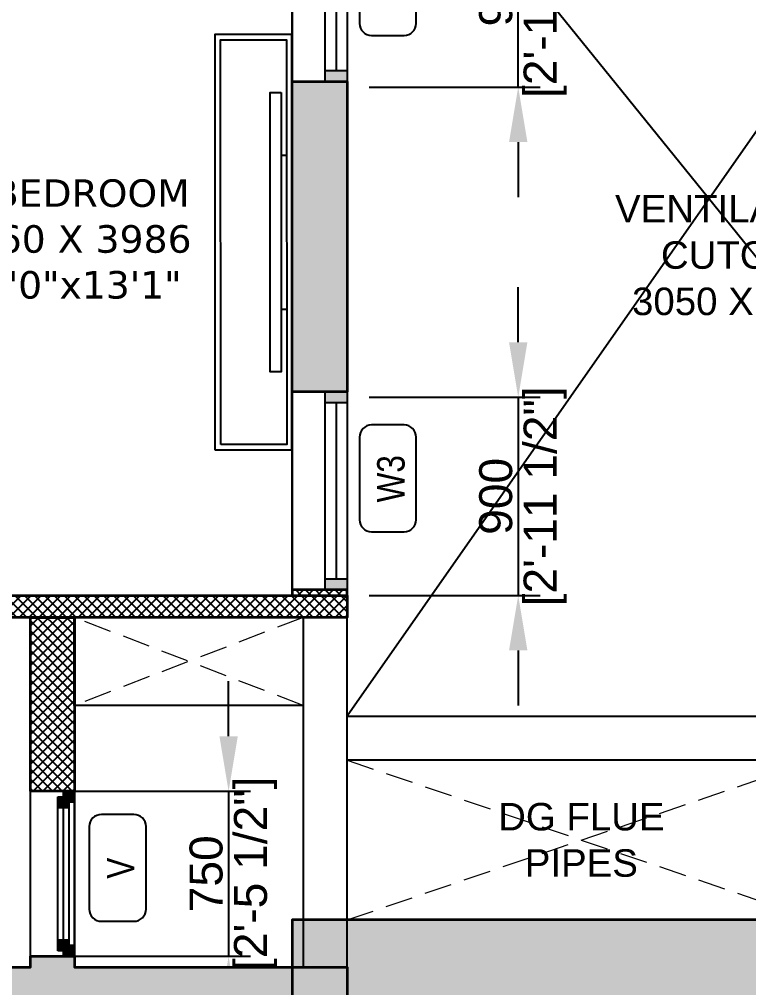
# Model space of a CAD drawing. Header units: millimetres. Extents: x 91566 to 131129, y 141753 to 207061.
# Drawn here: x 106894 to 110209, y 192004 to 196404 of the extents above; entities that cross this region are included whole.
import ezdxf
from ezdxf.enums import TextEntityAlignment as Align

# ---------------------------------------------------------------- set-up
doc = ezdxf.new("R2010")
doc.units = ezdxf.units.MM
doc.linetypes.add('( Hidden )', pattern=[0.375, 0.25, -0.125])
for name, color, linetype in [('A-Dimensions', 4, 'Continuous'), ('A-Elevation 10', 8, 'Continuous'), ('A-Fixture', 8, 'Continuous'), ('A-Furniture', 8, 'Continuous'), ('A-Hatch', 252, 'Continuous'), ('A-Room Boundary', 44, 'Continuous'), ('A-Shaft', 8, 'Continuous'), ('A-Text Main', 44, 'Continuous'), ('A-Ventilator', 4, 'Continuous'), ('A-Window', 4, 'Continuous')]:
    doc.layers.add(name, color=color, linetype=linetype)
doc.layers.add('A-Wall', color=240, linetype='Continuous', lineweight=35)
doc.styles.add('2024-08-29_TOWER-A$0$simplex-0.8', font='simplex.shx', dxfattribs={"width": 0.8})
doc.styles.add('3.5BHK EAST_UN-1$0$grid_text', font='verdana.ttf')
doc.styles.add('ARIAL', font='ARIALN.TTF')
doc.styles.add('Core & corridor$0$Standard', font='arial.ttf')
doc.styles.add('S', font='arial.ttf', dxfattribs={"height": 150})
doc.dimstyles.new('DIMSMALL', dxfattribs={"dimtxt": 150, "dimasz": 250, "dimexe": 100, "dimexo": 100, "dimgap": 25, "dimtad": 1, "dimdec": 0, "dimzin": 0, "dimdsep": 46, "dimtxsty": 'S', "dimcen": 0, "dimdle": 100, "dimclrd": 8, "dimclre": 8, "dimclrt": 256, "dimazin": 0, "dimtfac": 1, "dimtdec": 0, "dimtix": 1, "dimtmove": 0, "dimatfit": 3, "dimldrblk": '12_DatumFilled', "dimfxl": 1, "dimtolj": 1, "dimtzin": 0, "dimlwd": -1, "dimlwe": -1, "dimarcsym": 1})

# ---------------------------------------------------------------- blocks, each defined once
blk = doc.blocks.new('A$C060bb122')
at = {"layer": 'A-Window', "linetype": 'Continuous'}
for points in [[(0, 0), (-100, 0), (-100, -50), (0, -50)], [(-100, -900), (0, -900), (0, -850), (-100, -850)]]:
    blk.add_hatch(color=256, dxfattribs=at).paths.add_polyline_path(points)
for p, q in [((-249.5, 0), (-249.5, -900)), ((-100, 0), (-249.5, 0)), ((-100, -50), (-100, 0)), ((0, 0), (-100, 0)), ((0, 0), (-100, 0)), ((0, 0), (0, -900)), ((0, 0), (0, -50)), ((0, -50), (-100, -50)), ((-100, -850), (-100, -50)), ((-50, -50), (-50, -850)), ((0, -50), (0, -850)), ((-100, -900), (-100, -850)), ((-100, -850), (0, -850)), ((0, -850), (0, -900)), ((-100, -900), (-250, -900)), ((0, -900), (-100, -900)), ((0, -900), (-100, -900))]:
    blk.add_line(p, q, dxfattribs=at)
blk = doc.blocks.new('3.5BHK EAST-UN-5$0$2024-08-29_TOWER-A$0$TV FG')
at = {"layer": 'A-Furniture'}
for p, q in [((-350, -25), (-350, 0)), ((350, -25), (350, 0))]:
    blk.add_line(p, q, dxfattribs=at)
blk.add_lwpolyline([(-635, -25), (635, -25), (635, -75), (-635, -75)], close=True, dxfattribs=at)
blk = doc.blocks.new('A$C82096e65')
at = {"layer": 'A-Ventilator', "linetype": 'Continuous'}
for points in [[(200, 750), (150, 750), (150, 725), (175, 725), (175, 700), (200, 700)], [(175, 725), (125, 725), (125, 675), (175, 675)], [(125, 25), (175, 25), (175, 75), (125, 75)], [(150, 0), (200, 0), (200, 50), (175, 50), (175, 25), (150, 25)]]:
    blk.add_hatch(color=256, dxfattribs=at).paths.add_polyline_path(points)
for p, q in [((0, 0), (0, 750)), ((150, 750), (0, 750)), ((150, 725), (150, 750)), ((200, 750), (150, 750)), ((200, 750), (150, 750)), ((200, 0), (200, 750)), ((200, 750), (200, 700)), ((125, 675), (125, 725)), ((125, 725), (175, 725)), ((175, 725), (150, 725)), ((175, 700), (175, 725)), ((175, 725), (175, 675)), ((125, 75), (125, 675)), ((175, 675), (125, 675)), ((125, 75), (125, 675)), ((150, 75), (150, 675)), ((200, 700), (175, 700)), ((175, 675), (175, 75)), ((200, 700), (200, 50)), ((125, 25), (125, 75)), ((125, 75), (175, 75)), ((175, 75), (175, 25)), ((175, 25), (175, 50)), ((175, 50), (200, 50)), ((200, 50), (200, 0)), ((150, 0), (0, 0)), ((175, 25), (125, 25)), ((150, 0), (150, 25)), ((150, 25), (175, 25)), ((200, 0), (150, 0)), ((200, 0), (150, 0))]:
    blk.add_line(p, q, dxfattribs=at)
blk = doc.blocks.new('2024-08-29_TOWER-A$0$WNTG')
at = {"layer": 'A-Text Main'}
blk.add_lwpolyline([(-187.8, 246.2), (187.8, 246.2, -0.414214), (242.8, 191.2), (242.8, 43.3, -0.414214), (187.8, -11.7), (-187.8, -11.7, -0.414214), (-242.8, 43.3), (-242.8, 191.2, -0.414214)], format="xyb", close=True, dxfattribs=at)
at = {"layer": 'A-Text Main', "style": '2024-08-29_TOWER-A$0$simplex-0.8', "width": 0.8}
blk.add_attdef('WNTG', text='', height=150, dxfattribs=at).set_placement((-1.6, 43), align=Align.CENTER)
blk = doc.blocks.new('Unit-1')
at = {"layer": 'A-Hatch', "linetype": 'Continuous'}
h = blk.add_hatch(color=256, dxfattribs=at)
h.dxf.hatch_style = 1
h.paths.add_polyline_path([(-7145, 15335.7), (-6895, 15335.7), (-6895, 16800.1), (-8999.8, 16800.1), (-8999.8, 16550.3), (-7145, 16550.1)])
h.paths.add_polyline_path([(-10800, 15796), (-10800, 12295), (-8145, 12295), (-8145, 12045.7), (-10800, 12045.7), (-10800, 10820), (-11050, 10820), (-11050, 15796)])
h.paths.add_polyline_path([(-5470, 12045.7), (-5270, 12045.7), (-5270, 16550.1), (-4400.1, 16550.1), (-4400.1, 16800.1), (-5470, 16800.1)])
h.paths.add_polyline_path([(-250, 16550.1), (-1050.1, 16550.1), (-1050.1, 16800.1), (0, 16800.1), (0, 16550.1), (0, 13495), (-250, 13495)])
h.paths.add_polyline_path([(-4110, 12295), (-4110, 12045.7), (-250, 12045.7), (-250, 11295.1), (0, 11295.1), (0, 12295)])
h.paths.add_polyline_path([(-3910, 8082.6), (-3910, 6370), (-1440, 6370), (-1440, 6420), (-1240, 6420), (-1240, 6370), (0, 6370), (0, 0), (-250, 0), (-250, 6170), (-4110, 6170), (-4110, 11045.7), (-3910, 11045.7)])
h.paths.add_polyline_path([(-250, 10395.1), (0, 10395.1), (0, 8985.1), (-250, 8985.1)])
h.paths.add_polyline_path([(-3740, 4410), (-6535, 4410), (-6535, 4210), (-3940, 4210), (-3940, 250), (-4840, 250), (-4840, 0), (-3240, 0), (-3240, 250), (-3740, 250)])
h.paths.add_polyline_path([(-7535, 4210), (-8145, 4210), (-10800, 4210), (-10800, 3620.1), (-11050, 3620.1), (-11050.1, 4460.1), (-8145, 4460), (-8145, 4410), (-8150, 4410), (-7535, 4410)])
h.paths.add_polyline_path([(-10800.1, 1820.1), (-10800, 250), (-6535, 250), (-6535, 2135), (-6335, 2135), (-6335, 250), (-5590, 250), (-5590, 0), (-10800, 0), (-11050, 0), (-11050, 250), (-11050.1, 1820.1)])
h = blk.add_hatch(dxfattribs=at)
h.set_pattern_fill('ANSI37', color=256, scale=10)
h.paths.add_polyline_path([(-5470, 15585.7), (-6145, 15585.7), (-6145, 15335.7), (-5470, 15335.7)])
h.paths.add_polyline_path([(-7145, 15335.7), (-7145, 12045.7), (-7045, 12045.7), (-7045, 15335.7)])
h.paths.add_polyline_path([(-2160, 7960), (-2160, 8060), (0, 8060), (0, 7960)])
h.paths.add_polyline_path([(-3910, 8060), (-3010, 8060), (-3010, 7960), (-3910, 7960)])
h.paths.add_polyline_path([(-1440, 7960), (-1240, 7960), (-1240, 7170.4), (-1440, 7170.4)])
h.paths.add_polyline_path([(-2240, 1780), (-1490, 1780), (-1490, 1980), (-2240, 1980)])
h.paths.add_polyline_path([(-490, 1980), (-250, 1980), (-250, 1780), (-490, 1780)])
h.paths.add_polyline_path([(-3740, 1979.9), (-3240, 1979.9), (-3240, 1780), (-3740, 1780)])
h.paths.add_polyline_path([(-4840, 2134.9), (-3940, 2134.9), (-3940, 2035), (-4840, 2035)])
h.paths.add_polyline_path([(-6335, 2135), (-5690, 2135), (-5690, 2035), (-6335, 2035)])
h.paths.add_polyline_path([(-8345, 4870.1), (-8145, 4870.1), (-8145, 4460), (-8345, 4460)])
h.paths.add_polyline_path([(-8345, 8470), (-8145, 8470), (-8145, 7870.1), (-8345, 7870.1)])
h.paths.add_polyline_path([(-9100, 8470), (-9000, 8470), (-9000, 8070), (-9100, 8070)])
h = blk.add_hatch(dxfattribs=at)
h.set_pattern_fill('ANSI37', color=256, scale=10)
h.paths.add_polyline_path([(-250, 8060), (0, 8060), (0, 8085.1), (-250, 8085.1)])
at = {"layer": 'A-Elevation 10', "linetype": 'Continuous'}
for points in [[(-1240.4, 7960), (-200.4, 7960), (-200.4, 7560), (-1240.4, 7560)], [(-200.4, 6370), (0, 6370), (0, 7960), (-200.4, 7960)]]:
    blk.add_lwpolyline(points, close=True, dxfattribs=at)
at = {"layer": 'A-Fixture'}
blk.add_lwpolyline([(-1940, 7259.9), (-1940, 6370), (-1440, 6370), (-1440, 7960), (-1940, 7960), (-1940, 7809.9)], dxfattribs=at)
at = {"layer": 'A-Furniture', "ltscale": 600}
for points in [[(-599.6, 8720), (-600, 10610), (-253.3, 10610), (-253.3, 8720)], [(-574.6, 8745), (-575, 10585), (-275, 10585), (-274.6, 8745)]]:
    blk.add_lwpolyline(points, close=True, dxfattribs=at)
at = {"layer": 'A-Room Boundary', "linetype": 'Continuous'}
for points in [[(-3910, 8060), (-250, 8060), (-250, 12045.7), (-3910, 12045.7)], [(-3910, 6370), (-1440, 6370), (-1440, 7960), (-3910, 7960)]]:
    blk.add_lwpolyline(points, close=True, dxfattribs=at)
at = {"layer": 'A-Shaft', "linetype": '( Hidden )', "lineweight": 0, "ltscale": 500}
for points in [[(-200.4, 7560), (-1240.4, 7960)], [(-200.4, 7960), (-1240.4, 7560)]]:
    blk.add_lwpolyline(points, dxfattribs=at)
at = {"layer": 'A-Wall'}
blk.add_lwpolyline([(-3910, 8082.6), (-3910, 6370), (-1440, 6370), (-1440, 6420), (-1240, 6420), (-1240, 6370), (0, 6370), (0, 0), (-250, 0), (-250, 6170), (-4110, 6170), (-4110, 11045.7), (-3910, 11045.7), (-3910, 8082.6)], dxfattribs=at)
for points in [[(-250, 10395.1), (0, 10395.1), (0, 8985.1), (-250, 8985.1)], [(-2160, 7960), (-2160, 8060), (0, 8060), (0, 7960)], [(-250, 8060), (0, 8060), (0, 8085.1), (-250, 8085.1)], [(-1440, 7960), (-1240, 7960), (-1240, 7170.4), (-1440, 7170.4)]]:
    blk.add_lwpolyline(points, close=True, dxfattribs=at)
at = {"layer": 'A-Furniture', "ltscale": 600, "rotation": 270}
blk.add_blockref('3.5BHK EAST-UN-5$0$2024-08-29_TOWER-A$0$TV FG', (-274.9, 9710.5), dxfattribs=at)
at = {"layer": 'A-Ventilator', "linetype": 'Continuous'}
blk.add_blockref('A$C82096e65', (-1440, 6420.4), dxfattribs=at)
at = {"layer": 'A-Window'}
for p in [(0, 11295.1), (0, 8985.1)]:
    blk.add_blockref('A$C060bb122', p, dxfattribs=at)
ref = blk.add_blockref('2024-08-29_TOWER-A$0$WNTG', (67.7, 10846.9), dxfattribs=dict(at, xscale=-1, rotation=270))
ref.add_attrib('WNTG', 'W3', dxfattribs={"layer": 'A-Text Main', "height": 125, "rotation": 90, "style": 'ARIAL'}).set_placement((261.2, 10845.3), align=Align.CENTER)
ref = blk.add_blockref('2024-08-29_TOWER-A$0$WNTG', (67.7, 8591.6), dxfattribs=dict(at, xscale=-1, rotation=270))
ref.add_attrib('WNTG', 'W3', dxfattribs={"layer": 'A-Text Main', "height": 125, "rotation": 90, "style": 'ARIAL'}).set_placement((261.2, 8590), align=Align.CENTER)
ref = blk.add_blockref('2024-08-29_TOWER-A$0$WNTG', (-1160.5, 6821.9), dxfattribs=dict(at, xscale=-1, rotation=270))
ref.add_attrib('WNTG', 'V', dxfattribs={"layer": 'A-Text Main', "height": 125, "rotation": 90, "style": 'ARIAL'}).set_placement((-967, 6820.3), align=Align.CENTER)
at = {"layer": 'A-Text Main', "linetype": 'Continuous', "insert": (-1256.9, 9678.5), "char_height": 125, "width": 1102.157, "attachment_point": 5, "style": '3.5BHK EAST_UN-1$0$grid_text'}
blk.add_mtext('G.BEDROOM\\P3660 X 3986\\P12\'0"x13\'1"', dxfattribs=at)
blk = doc.blocks.new('*D54')
at = {"layer": 'A-Dimensions', "color": 8, "transparency": 16777216}
for p, q in [((107844.7, 193146.4), (107844.7, 193396.4)), ((107043.6, 192896.4), (107944.7, 192896.4)), ((107844.7, 192896.4), (107844.7, 192146.4)), ((107043.6, 192146.4), (107944.7, 192146.4)), ((107844.7, 191896.4), (107844.7, 191646.4))]:
    blk.add_line(p, q, dxfattribs=at)
for points in [[(107803, 193146.4), (107886.4, 193146.4), (107844.7, 192896.4)], [(107803, 191896.4), (107886.4, 191896.4), (107844.7, 192146.4)]]:
    blk.add_solid(points, dxfattribs=at)
at = {"layer": 'Defpoints', "color": 0, "transparency": 16777216}
for p in [(106943.6, 192896.4), (106943.6, 192146.4), (107844.7, 192146.4)]:
    blk.add_point(p, dxfattribs=at)
at = {"layer": 'A-Dimensions', "lineweight": 30, "transparency": 16777216, "char_height": 150, "attachment_point": 5, "rotation": 90, "style": 'S'}
for s, insert in [('\\A1;[2\'-5 1/2"]', (107966.8, 192521.4)), ('\\A1;750', (107743.1, 192521.4))]:
    blk.add_mtext(s, dxfattribs=dict(at, insert=insert))
blk = doc.blocks.new('12_DatumFilled')
at = {"color": 8, "linetype": 'ByBlock'}
blk.add_solid([(0, 0.577), (-1, 0), (0, -0.577)], dxfattribs=at)
blk = doc.blocks.new('*D55')
at = {"layer": 'A-Dimensions', "color": 8, "transparency": 16777216}
for p, q in [((109161.2, 194936.4), (109161.2, 195186.4)), ((108483.6, 194686.4), (109261.2, 194686.4)), ((109161.2, 194686.4), (109161.2, 193786.4)), ((108483.6, 193786.4), (109261.2, 193786.4)), ((109161.2, 193536.4), (109161.2, 193286.4))]:
    blk.add_line(p, q, dxfattribs=at)
for points in [[(109119.6, 194936.4), (109202.9, 194936.4), (109161.2, 194686.4)], [(109119.6, 193536.4), (109202.9, 193536.4), (109161.2, 193786.4)]]:
    blk.add_solid(points, dxfattribs=at)
at = {"layer": 'Defpoints', "color": 0, "transparency": 16777216}
for p in [(108383.6, 194686.4), (108383.6, 193786.4), (109161.2, 193786.4)]:
    blk.add_point(p, dxfattribs=at)
at = {"layer": 'A-Dimensions', "lineweight": 30, "transparency": 16777216, "char_height": 150, "attachment_point": 5, "rotation": 90, "style": 'S'}
for s, insert in [('\\A1;[2\'-11 1/2"]', (109283.3, 194236.4)), ('\\A1;900', (109059.7, 194236.4))]:
    blk.add_mtext(s, dxfattribs=dict(at, insert=insert))
blk = doc.blocks.new('*D56')
at = {"layer": 'A-Dimensions', "color": 8, "transparency": 16777216}
for p, q in [((109161.2, 197246.4), (109161.2, 197496.4)), ((108483.6, 196996.4), (109261.2, 196996.4)), ((109161.2, 196096.4), (109161.2, 196996.4)), ((108483.6, 196096.4), (109261.2, 196096.4)), ((109161.2, 195846.4), (109161.2, 195596.4))]:
    blk.add_line(p, q, dxfattribs=at)
for points in [[(109119.6, 197246.4), (109202.9, 197246.4), (109161.2, 196996.4)], [(109119.6, 195846.4), (109202.9, 195846.4), (109161.2, 196096.4)]]:
    blk.add_solid(points, dxfattribs=at)
at = {"layer": 'Defpoints', "color": 0, "transparency": 16777216}
for p in [(108383.6, 196996.4), (109161.2, 196996.4), (108383.6, 196096.4)]:
    blk.add_point(p, dxfattribs=at)
at = {"layer": 'A-Dimensions', "lineweight": 30, "transparency": 16777216, "char_height": 150, "attachment_point": 5, "rotation": 90, "style": 'S'}
for s, insert in [('\\A1;[2\'-11 1/2"]', (109283.3, 196546.4)), ('\\A1;900', (109059.7, 196546.4))]:
    blk.add_mtext(s, dxfattribs=dict(at, insert=insert))
blk = doc.blocks.new('Core & corridor$0$A$C436b777d')
at = {"layer": 'A-Hatch'}
h = blk.add_hatch(color=256, dxfattribs=at)
h.dxf.hatch_style = 1
h.paths.add_polyline_path([(250, -3072.7), (2950, -3072.6), (2950, -2672.7), (0.5, -2672.7), (0.5, -12132.6), (2950, -12132.7), (2950, -11732.7), (250.5, -11732.7), (250.5, -9577.7), (2950, -9577.7), (2950, -9377.8), (250.5, -9377.7), (250.5, -7222.7), (2950, -7222.7), (2950, -5565), (2700, -5565), (2700.2, -6972.7), (250.5, -6972.7)])
h.paths.add_polyline_path([(3300, 6580.6), (3300, 9502.1), (3500, 9502.1), (3500.1, 35), (0.4, 35), (0.5, 6682.1), (250, 6682.1), (250.5, 435), (3300.5, 435)])
edge = h.paths.add_edge_path()
edge.add_line((3300, 14502.1), (2580, 14502.1))
edge.add_line((2580, 14502.1), (2580, 15744))
edge.add_line((2580, 15744), (3500, 15744))
edge.add_line((3500, 15744), (3500, 16044))
edge.add_line((3500, 16044), (2380, 16044))
edge.add_line((2380, 16044), (2380, 14502.1))
edge.add_line((2380, 14502.1), (0.5, 14502.1))
edge.add_line((0.5, 14502.1), (0.5, 7866.6))
edge.add_line((0.5, 7866.6), (250.5, 7866.6))
edge.add_line((250.5, 7866.6), (250.5, 14102.1))
edge.add_line((250.5, 14102.1), (2380, 14102.1))
edge.add_line((2380, 14102.1), (2380, 10852.1))
edge.add_line((2380, 10852.1), (2580, 10852.1))
edge.add_line((2580, 10852.1), (2580, 14102.1))
edge.add_line((2580, 14102.1), (3300, 14102.1))
edge.add_line((3300, 14102.1), (3300, 10702.1))
edge.add_line((3300, 10702.1), (3500, 10702.1))
edge.add_line((3500, 10702.1), (3500, 14502.1))
edge.add_line((3500, 14502.1), (2580, 14502.1))
h = blk.add_hatch(color=256, dxfattribs=at)
h.dxf.hatch_style = 1
h.paths.add_polyline_path([(2580, 14502.1), (2580, 15744), (3500, 15744), (3500, 16044), (2380, 16044), (2380, 14502.1), (0.5, 14502.1), (0.5, 7866.6), (250.5, 7866.6), (250.5, 14102.1), (2380, 14102.1), (2380, 10852.1), (2580, 10852.1), (2580, 14102.1), (3300, 14102.1), (3300, 10702.1), (3500, 10702.1), (3500, 14502.1)])
at = {"layer": 'A-Elevation 10', "color": 8}
blk.add_lwpolyline([(250, 15428.1), (2380, 15428.1), (2380, 15227.9), (250, 15227.9)], close=True, dxfattribs=at)
at = {"layer": 'A-Shaft', "linetype": '( Hidden )', "lineweight": 0, "ltscale": 500}
blk.add_lwpolyline([(250, 15228.1), (2380, 14502.1)], dxfattribs=at)
at = {"layer": 'A-Shaft', "linetype": '( Hidden )', "lineweight": 0, "ltscale": 500, "elevation": -549783.6}
blk.add_lwpolyline([(250, 14502.3), (2380, 15227.9)], dxfattribs=at)
at = {"layer": 'A-Wall'}
blk.add_lwpolyline([(3300, 14502.1), (2580, 14502.1), (2580, 15744), (3500, 15744), (3500, 16044), (2380, 16044), (2380, 14502.1), (0.5, 14502.1), (0.5, 7866.6), (250.5, 7866.6), (250.5, 14102.1), (2380, 14102.1), (2380, 10852.1), (2580, 10852.1), (2580, 14102.1), (3300, 14102.1), (3300, 10702.1), (3500, 10702.1), (3500, 14502.1), (2580, 14502.1)], dxfattribs=at)
at = {"layer": 'A-Text Main', "insert": (1315, 14865.1, -549783.6), "char_height": 125, "width": 1049.499, "attachment_point": 5, "line_spacing_factor": 1.010232, "style": 'Core & corridor$0$Standard'}
blk.add_mtext('DG FLUE PIPES ', dxfattribs=at)
blk = doc.blocks.new('Core & corridor')
at = {"layer": 'A-Shaft', "ltscale": 300}
for points in [[(10844.6, 48439.6), (13894.6, 44671.3)], [(13894.6, 48414.6), (10845.1, 44055.3)]]:
    blk.add_lwpolyline(points, dxfattribs=at)
at = {"ltscale": 300}
blk.add_blockref('Core & corridor$0$A$C436b777d', (10594.6, 28627.2), dxfattribs=at)
at = {"layer": 'A-Text Main', "insert": (12635.2, 46149.6), "char_height": 125, "width": 950.15, "attachment_point": 5, "line_spacing_factor": 1.010232, "style": 'Core & corridor$0$Standard'}
blk.add_mtext('VENTILATION CUTOUT\\P3050 X 4383', dxfattribs=at)

msp = doc.modelspace()

# ---------------------------------------------------------------- block references
msp.add_blockref('Core & corridor', (97538.5, 149182.5))

# ---------------------------------------------------------------- dimensions: what is measured, and where the dimension line sits
at = {"layer": 'A-Dimensions', "lineweight": 30}
for base, p1, p2, picture, middle in [((109161.2, 196996.4), (108383.6, 196096.4), (108383.6, 196996.4), '*D56', (109161.2, 196546.4)), ((109161.2, 193786.4), (108383.6, 194686.4), (108383.6, 193786.4), '*D55', (109161.2, 194236.4)), ((107844.7, 192146.4), (106943.6, 192896.4), (106943.6, 192146.4), '*D54', (107844.7, 192521.4))]:
    dim = msp.add_linear_dim(base=base, p1=p1, p2=p2, angle=90, dimstyle='DIMSMALL', override={"dimpost": '\\X'}, dxfattribs=at)
    dim.commit()
    dim.dimension.update_dxf_attribs({"geometry": picture, "text_midpoint": middle})

# ---------------------------------------------------------------- next in the draw order: block references
at = {"linetype": 'Continuous'}
msp.add_blockref('Unit-1', (108383.6, 185726.4), dxfattribs=at)

doc.saveas('drawing.dxf')
